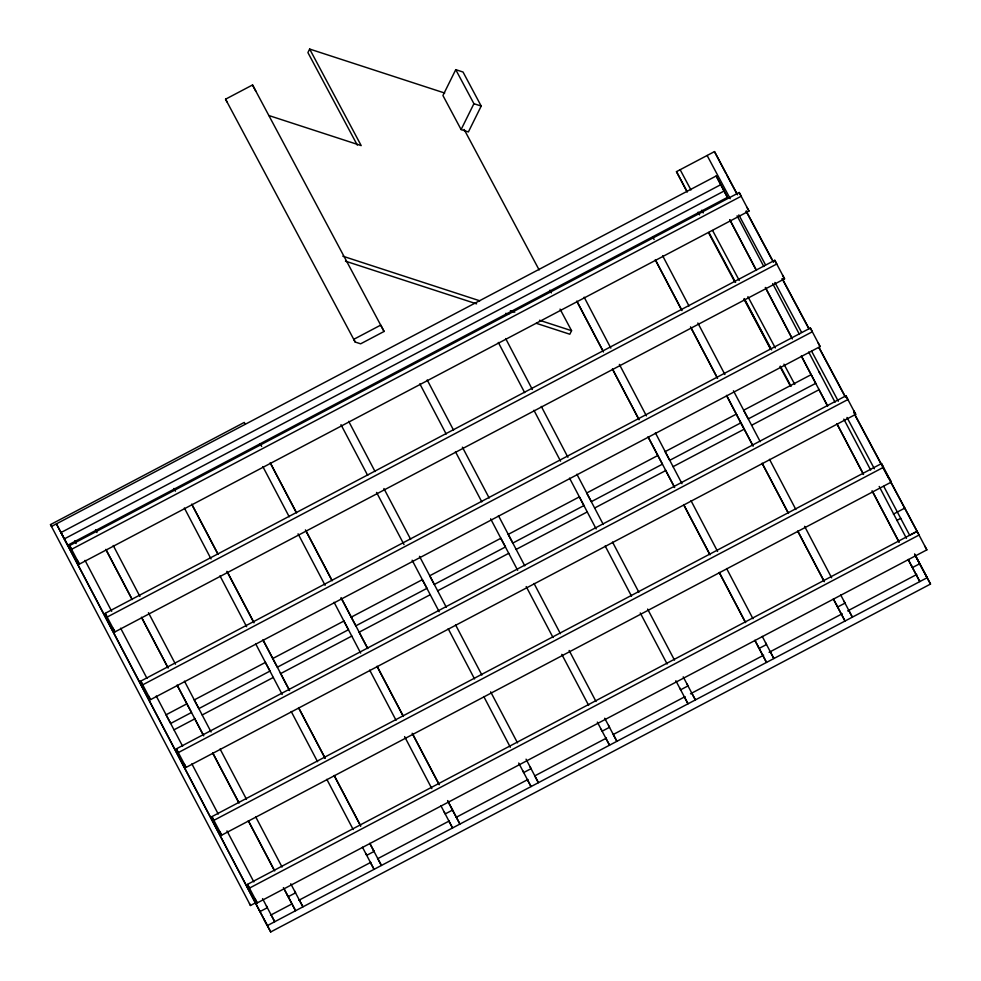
<?xml version="1.0" encoding="UTF-8"?>
<svg xmlns="http://www.w3.org/2000/svg" width="981" height="981" viewBox="0 0 981 981"><rect width="100%" height="100%" fill="white"/><g stroke="black" fill="none" stroke-linecap="round" stroke-linejoin="round"><path stroke-width="1.47" d="M444.7 93.036L309.653 49.05L307.911 52.582L357.305 145.102M455.748 69.651L442.934 95.525L461.107 129.566L468.391 131.945L481.205 106.071L463.032 72.03L455.748 69.651L473.921 103.692L481.205 106.071M461.107 129.566L473.921 103.692M560.041 309.089L571.567 330.695L569.826 334.227L536.313 323.313M225.556 99.191L252.546 84.967L384.074 331.455L360.64 343.816L355.183 342.038L225.556 99.191L226.991 101.901M686.982 191.675L676.473 171.65L714.487 151.601L737.553 194.814M255.391 902.912L250.486 905.5L50.497 524.602L244.269 422.431L245.262 424.295M64.366 538.888L724.15 191.001L716.191 175.979L51.49 526.454L50.497 524.602M720.814 184.649L61.03 532.536L270.707 931.95L930.503 584.063L914.77 554.216M69.602 545.583L739.208 192.521L741.195 196.237L71.588 549.299L69.602 545.583L79.375 564.124L748.969 211.062L739.208 192.521M105.175 613.346L774.782 260.284L776.768 263.999L107.162 617.061L105.175 613.346L114.949 631.887L784.555 278.825L774.782 260.284M140.761 681.108L810.355 328.046L812.342 331.762L142.736 684.824L140.761 681.108L150.522 699.649L820.128 346.587L810.355 328.046M740.851 422.836L669.716 460.334L665.093 451.665L736.216 414.166L742.862 426.71M173.993 729.827L194.839 718.828M202.209 714.953L273.331 677.442M280.689 673.567L351.823 636.056M359.181 632.181L430.316 594.67M437.673 590.795L508.796 553.296M516.153 549.409L587.288 511.91M594.645 508.023L665.78 470.524M673.052 466.686L744.174 429.188M751.618 425.264L819.074 389.69M176.335 748.871L845.941 395.809L847.915 399.525L178.309 752.586L176.335 748.871L186.096 767.4L855.702 414.35L845.941 395.809M211.908 816.633L881.514 463.572L883.489 467.287L213.895 820.337L211.908 816.633L221.669 835.162L891.275 482.1L881.514 463.572M893.397 514.118L904.801 508.097L926.849 549.863L257.243 902.925L255.268 899.209M896.732 520.47L900.779 518.336M257.243 902.925L247.482 884.384L917.088 531.334M909.669 535.27L917.027 531.395M369.8 843.292L374.08 851.434L366.722 855.322L365.729 853.458M919.81 563.683L912.453 567.57L911.472 565.706M270.511 915.212L292.191 903.783M298.96 900.215L370.769 862.36M377.538 858.78L449.347 820.925M456.116 817.357L527.925 779.49M534.694 775.922L606.503 738.055M685.081 696.633L613.272 734.487L616.89 741.305L604.713 718.239M690.501 693.775L763.659 655.198M769.079 652.34L842.238 613.763M847.658 610.905L916.757 574.474M267.372 925.598L927.168 577.711L923.526 570.905M268.892 115.537L361.192 145.605L309.653 49.05M342.835 256.2L479.783 300.799M510.378 310.769L514.755 312.191M539.513 320.26L571.567 330.695M345.459 261.154L476.582 303.852M505.718 313.344L508.636 314.288M746.995 207.347L748.969 211.062M782.568 275.109L784.555 278.825M818.142 342.872L820.128 346.587M853.715 410.634L855.702 414.35M889.289 478.397L891.275 482.1M746.21 211.025L773.592 262.332M782.249 278.543L808.92 328.5M819.012 347.409L845.683 397.366M853.617 412.228L904.801 508.097M726.713 174.9L736.805 193.809M746.173 211.356L772.133 259.977M782.225 278.874L808.896 328.843M818.988 347.74L844.935 396.361M855.027 415.27L880.987 463.878M882.422 466.576L888.909 478.728M890.356 481.426L919.074 535.037L249.468 888.099L247.482 884.384M924.862 546.147L926.849 549.863M707.129 155.489L730.195 198.702M738.84 214.9L765.523 264.87M774.892 282.418L801.563 332.387M811.655 351.284L838.326 401.254M846.983 417.452L874.378 468.771M883.746 486.331L909.73 535.405M722.862 188.695L727.485 197.353L67.689 545.24L56.395 523.866L267.065 925.144M819.147 372.118L820.141 373.969M914.611 554.191L922.532 569.041M915.065 555.148L930.503 584.063M680.152 169.713L690.955 189.971M701.771 210.228L703.218 212.926M712.586 230.474L739.257 280.443M747.914 296.642L775.309 347.961M783.954 364.159L794.769 384.417M676.473 171.65L687.276 191.908M698.092 212.166L699.539 214.864M708.907 232.423L735.578 282.381M744.236 298.592L771.63 349.898M780.275 366.109L791.091 386.355M708.711 233.061L734.659 281.67M744.027 299.23L770.698 349.187L744.812 299.83M780.079 366.747L790.171 385.656M844.016 601.279L845.009 603.131L837.651 607.006L836.658 605.154M848.724 610.341L852.354 617.159L840.729 594.989M765.523 642.653L766.517 644.517L759.159 648.392L758.166 646.54M770.232 651.727L773.862 658.533L762.249 636.375M464.16 129.492L539.133 269.922M549.949 290.18L551.383 292.89M687.043 684.039L688.024 685.903L680.667 689.778L679.686 687.926M691.74 693.113L695.382 699.919L683.205 676.853M684.382 697L688.024 703.806L675.848 680.728M608.551 725.425L609.544 727.289L602.187 731.164L601.194 729.312M605.89 738.374L609.532 745.192L597.355 722.114M530.059 766.811L531.052 768.663L523.695 772.55L522.701 770.686M534.768 775.885L538.397 782.691L526.061 759.171M527.41 779.76L531.04 786.566L518.704 763.046M451.579 808.197L452.56 810.048L445.202 813.936L444.209 812.072M448.918 821.146L452.548 827.952L440.935 805.793M373.087 849.583L374.08 851.434M377.783 858.657L381.425 865.463L369.96 843.746M370.426 862.532L374.068 869.338L362.443 847.179M294.594 890.969L295.588 892.82L288.23 896.695L287.237 894.844M299.303 900.043L302.933 906.849L290.756 883.771M266.391 905.831L267.384 907.695L260.026 911.57L259.033 909.718M271.099 914.905L274.729 921.723L262.552 898.645M77.389 560.409L79.375 564.124M112.962 628.171L114.949 631.887M148.536 695.934L150.522 699.649M184.109 763.696L186.096 767.4M219.683 831.447L221.669 835.162M263.73 918.792L270.707 931.95M249.505 903.636L250.486 905.5M355.183 342.038L353.761 339.328L380.738 325.103L384.074 331.455M714.487 151.601L726.038 173.6M716.191 175.979L727.841 198.174M737.099 215.795L763.819 266.55M772.672 283.57L799.429 334.386M808.687 352.032L835.052 402.235M843.832 419.108L870.662 470.071M879.197 486.453L906.456 538.373M730.097 220.234L756.461 270.425M765.72 288.071L792.072 338.273M801.33 355.907L827.694 406.109M836.952 423.743L863.305 473.946M872.563 491.591L898.927 541.782M908.185 559.428L919.81 581.586L908.345 559.869M729.741 219.683L756.069 269.824M765.315 287.445L792.354 338.948M801.6 356.569L811.569 375.539M818.681 389.101L827.228 405.361M837.185 424.332L863.513 474.485M872.048 490.745L899.087 542.248M652.684 236.801L654.106 239.511M662.653 255.796L689.005 305.998M697.859 323.007L724.91 374.509M733.445 390.781L760.238 441.671M769.496 459.316L795.861 509.507M804.604 526.319L831.643 577.821M655.296 259.671L681.648 309.873M690.906 327.519L717.27 377.71M726.529 395.355L752.881 445.558M762.139 463.191L788.503 513.394M797.761 531.028L824.114 581.23M833.372 598.864L844.997 621.034L833.531 599.317M655.639 260.48L681.967 310.621M690.501 326.894L717.54 378.396M726.798 396.017L736.756 414.988M739.6 420.408L753.126 446.159M762.372 463.78L787.988 512.572M797.958 531.555L824.285 581.696M584.161 297.182L610.832 348.132M619.379 364.392L646.418 415.895M655.394 432.854L681.991 483.67M691.016 500.69L717.577 551.432M726.627 568.539L752.979 618.741M576.803 301.057L603.156 351.259M612.426 368.893L638.778 419.095M648.036 436.741L674.388 486.932M683.659 504.577L710.011 554.78M719.269 572.413L745.621 622.616M754.892 640.25L766.504 662.42L755.039 640.703M577.147 301.866L603.474 352.007M612.733 369.629L639.06 419.782M648.306 437.403L658.276 456.373M665.388 469.924L674.634 487.545M683.892 505.166L709.508 553.958M719.465 572.929L745.082 621.721M505.669 338.568L532.352 389.518M541.291 406.404L567.925 457.281M576.902 474.24L603.266 524.443M612.524 542.076L638.876 592.279M647.619 609.078L674.499 660.115M498.311 342.443L524.676 392.645M533.934 410.279L560.568 461.168M569.544 478.115L596.154 528.931M605.167 545.963L631.519 596.166M640.262 612.966L667.141 664.002M427.189 379.954L453.541 430.144M462.394 447.164L489.163 497.992M498.422 515.626L524.774 565.829M534.032 583.462L560.396 633.665M569.139 650.464L596.007 701.501M419.831 383.829L446.183 434.031M455.442 451.665L481.806 501.867M490.623 518.814L517.661 570.317M526.196 586.577L553.039 637.54M561.782 654.352L588.649 705.388M252.546 84.967L255.882 91.319M348.696 421.327L375.049 471.53M383.914 488.55L410.671 539.366M419.488 556.313L446.281 607.214M455.552 624.848L481.904 675.051M490.647 691.85L517.514 742.887M340.971 424.663L367.691 475.417M376.557 492.425L404.025 544.602M412.13 560.2L439.169 611.703M448.194 628.723L474.546 678.926M483.805 696.571L510.328 747.24M260.235 443.719L261.657 446.441M270.204 462.713L296.569 512.916M305.827 530.549L332.179 580.752M341.437 598.398L367.801 648.6M377.06 666.234L403.412 716.437M412.67 734.07L439.034 784.273M447.581 800.557L459.917 824.077L447.741 800.999M270.56 463.523L296.176 512.315M305.422 529.936L331.75 580.078M340.996 597.699L351.676 618.03M358.788 631.58L367.323 647.852M377.293 666.822L402.909 715.615M412.155 733.236L439.194 784.739M262.847 466.6L289.211 516.791M298.065 533.811L325.103 585.314M334.08 602.273L360.677 653.088M369.702 670.109L396.054 720.312M404.601 736.596L431.836 788.614M191.724 504.099L218.076 554.302M227.334 571.935L253.699 622.138M262.957 639.784L289.309 689.974M298.567 707.62L324.932 757.822M334.19 775.456L360.542 825.659M192.068 504.908L217.684 553.701M226.93 571.322L253.969 622.825M263.227 640.434L273.184 659.416M280.296 672.966L289.554 690.587M298.8 708.208L325.128 758.362M334.386 775.971L360.714 826.125M174.029 488.452L175.452 491.162M184.367 507.986L211.038 558.937M219.977 575.822L246.611 626.7M255.6 643.659L282.197 694.462M291.21 711.495L317.562 761.697M326.832 779.331L353.185 829.534M113.232 545.485L139.903 596.436M148.45 612.696L175.489 664.198M184.465 681.157L211.062 731.973M220.087 749.006L246.439 799.208M255.698 816.842L282.05 867.045M105.874 549.36L132.227 599.563M141.485 617.208L167.849 667.399M177.107 685.045L203.459 735.247M212.718 752.881L239.082 803.083M248.34 820.717L274.692 870.92M283.95 888.565L295.575 910.724L283.399 887.658M95.549 529.838L96.972 532.548M106.218 550.169L131.834 598.962M141.804 617.932L168.131 668.086M177.377 685.707L187.334 704.677M194.459 718.227L203.705 735.848M212.951 753.469L238.579 802.262M248.536 821.244L274.153 870.037M74.703 540.825L76.126 543.535M85.028 560.359L111.699 611.31M120.638 628.196L147.003 678.398M156.261 696.032L182.613 746.234M191.871 763.88L218.236 814.071M226.979 830.882L253.846 881.919M186.881 703.806L166.034 714.806L170.657 723.463L191.516 712.476L186.881 703.806M265.373 662.433L194.238 699.931L198.873 708.601L269.996 671.09L265.373 662.433M343.865 621.047L272.73 658.545L277.353 667.215L348.488 629.704L343.865 621.047M422.345 579.661L351.223 617.159L355.845 625.829L426.98 588.318L422.345 579.661M500.837 538.275L429.703 575.773L434.338 584.443L505.46 546.944L500.837 538.275M579.33 496.889L508.195 534.4L512.818 543.057L583.953 505.558L579.33 496.889M657.81 455.503L586.687 493.014L591.31 501.671L662.445 464.172L657.81 455.503M811.115 374.681L743.659 410.242L748.282 418.912L815.738 383.338L811.115 374.681"/></g></svg>
